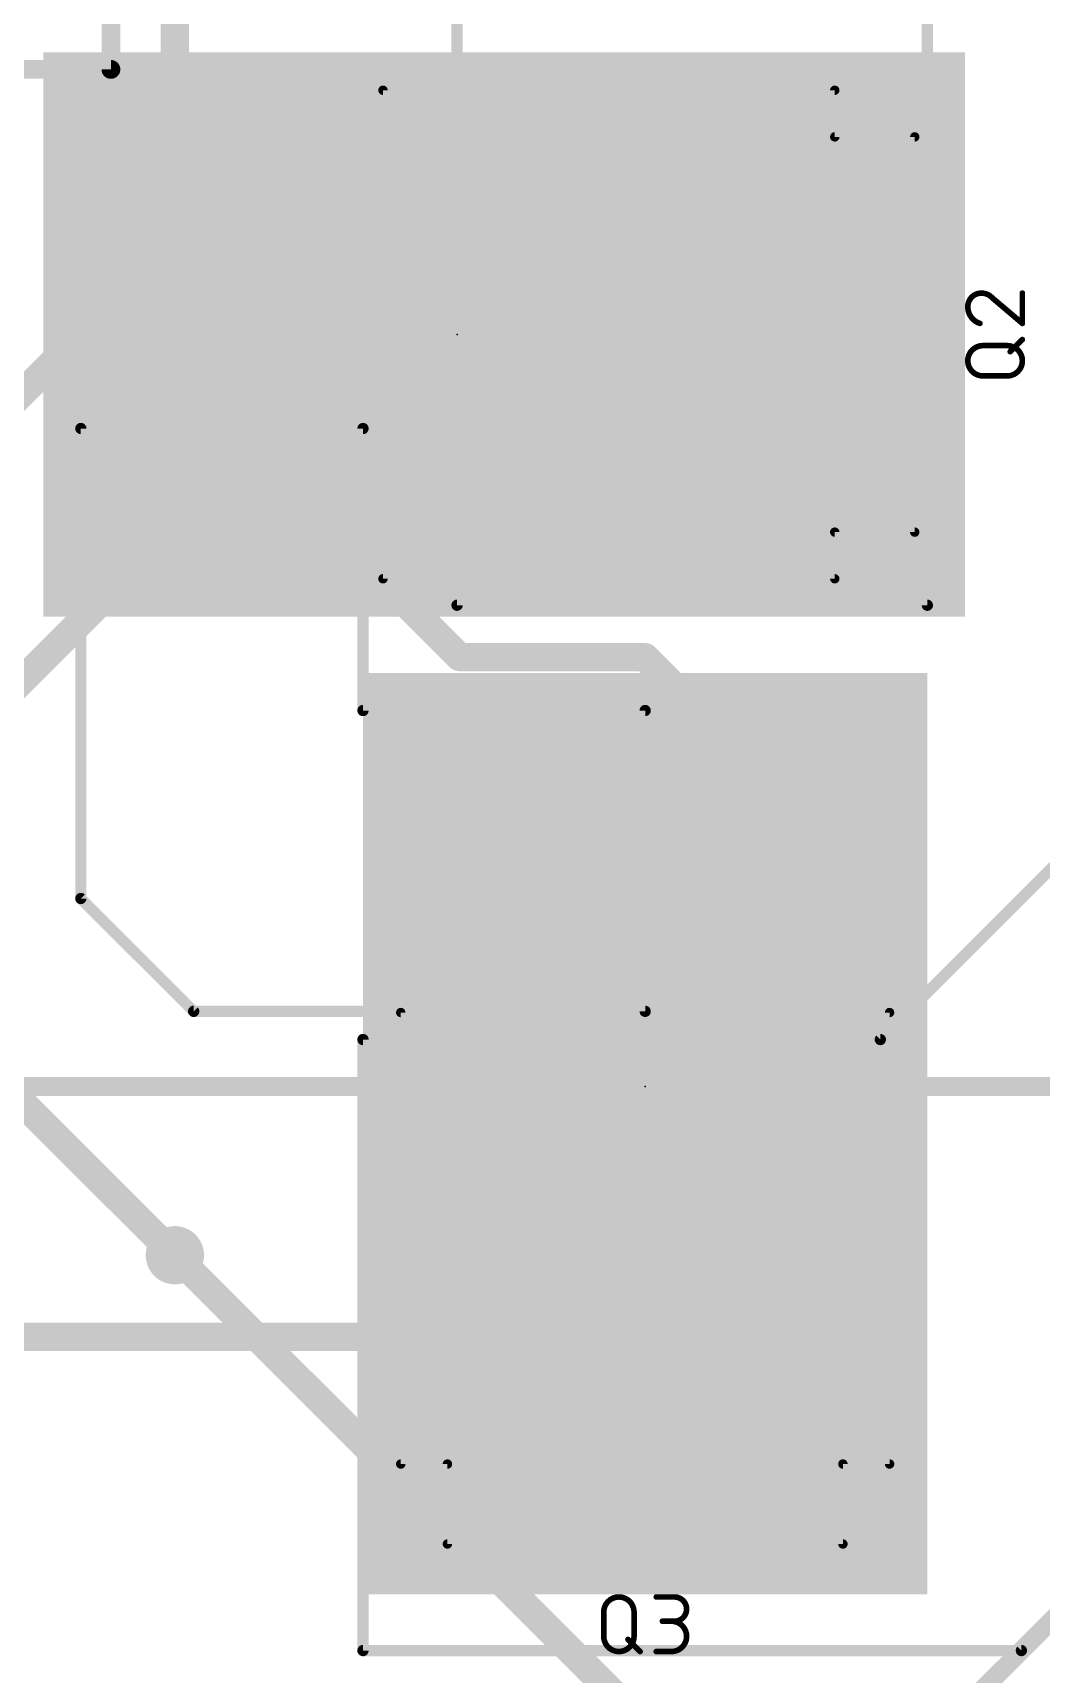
# Model space of a CAD drawing. Extents: x 0 to 100, y 0 to 94.
# Drawn here: x 46.34 to 59.96, y 18.73 to 40.91 of the extents above; entities that cross this region are included whole.
import ezdxf

# ---------------------------------------------------------------- set-up
doc = ezdxf.new("R2010")
doc.units = 0
for name, color, linetype in [('1', 12, 'CONTINUOUS'), ('16', 132, 'CONTINUOUS'), ('18', 110, 'CONTINUOUS'), ('21', 253, 'CONTINUOUS'), ('23', 53, 'CONTINUOUS'), ('25', 253, 'CONTINUOUS'), ('39', 12, 'CONTINUOUS')]:
    doc.layers.add(name, color=color, linetype=linetype)

# ---------------------------------------------------------------- blocks, each defined once
blk = doc.blocks.new('RECT')
blk.add_solid([(-0.5, -0.5), (0.5, -0.5), (-0.5, 0.5), (0.5, 0.5)])
blk = doc.blocks.new('ROUNDV')
at = {"const_width": 0.5}
blk.add_lwpolyline([(0, -0.25, 1), (0, 0.25, 1), (0, -0.25)], format="xyb", dxfattribs=at)

msp = doc.modelspace()

# ---------------------------------------------------------------- linework, layer by layer
at = {"layer": '1'}
for points, const_width in [([(52.07, 45.72), (52.07, 33.1724)], 0.1524), ([(58.42, 33.1724), (58.42, 45.72)], 0.1524), ([(47.3964, 40.4114), (47.3964, 45.3136)], 0.254), ([(48.26, 44.5516), (48.26, 39.37)], 0.381), ([(46.0756, 40.4114), (47.3964, 40.4114)], 0.254), ([(46.99, 38.1), (48.26, 39.37)], 0.381), ([(48.26, 39.37), (48.295, 39.405)], 0.381), ([(48.295, 39.405), (48.57, 39.13)], 0.381), ([(48.57, 38.51), (48.57, 39.13)], 0.381), ([(51.3969, 35.6831), (48.57, 38.51)], 0.381), ([(46.99, 36.83), (46.99, 38.1)], 0.381), ([(51.3969, 33.18), (51.3969, 35.6831)], 0.381), ([(50.8, 35.56), (46.99, 35.56)], 0.1524), ([(46.99, 35.56), (46.99, 29.21)], 0.1524), ([(50.8, 31.75), (50.8, 35.56)], 0.1524), ([(48.57, 34.53), (45.028, 30.988)], 0.381), ([(52.1058, 32.4711), (51.3969, 33.18)], 0.381), ([(52.07, 33.1724), (58.42, 33.1724)], 0.1524), ([(57.785, 27.305), (63.5, 33.02)], 0.1524), ([(54.6089, 32.4711), (52.1058, 32.4711)], 0.381), ([(56.91, 30.17), (54.6089, 32.4711)], 0.381), ([(54.61, 31.75), (50.8, 31.75)], 0.1524), ([(54.61, 27.686), (54.61, 31.75)], 0.1524), ([(46.99, 29.21), (48.514, 27.686)], 0.1524), ([(58.42, 17.78), (69.85, 29.21)], 0.254), ([(48.26, 24.3911), (44.673, 27.9781)], 0.381), ([(68.58, 27.94), (59.69, 19.05)], 0.1524), ([(48.514, 27.686), (54.61, 27.686)], 0.1524), ([(50.8, 19.05), (50.8, 27.305)], 0.1524), ([(50.8, 27.305), (57.785, 27.305)], 0.1524), ([(54.61, 23.67), (54.229, 23.289)], 0.381), ([(54.229, 23.289), (28.3962, 23.289)], 0.381), ([(59.69, 19.05), (50.8, 19.05)], 0.1524)]:
    msp.add_lwpolyline(points, dxfattribs=dict(at, const_width=const_width))
for points, const_width in [([(47.3329, 40.4114, 1), (47.4599, 40.4114)], 0.127), ([(47.3964, 40.3479, 1), (47.3964, 40.4749)], 0.127), ([(48.1926, 39.4374, 1), (48.3274, 39.3026)], 0.1905), ([(48.3274, 39.3026, 1), (48.1926, 39.4374)], 0.1905), ([(48.3624, 39.4724, 1), (48.2276, 39.3376)], 0.1905), ([(48.3624, 39.3376, 1), (48.2276, 39.4724)], 0.1905), ([(48.1648, 39.37, 1), (48.3553, 39.37)], 0.1905), ([(48.6653, 39.13, 1), (48.4748, 39.13)], 0.1905), ([(48.5026, 39.0626, 1), (48.6374, 39.1974)], 0.1905), ([(48.6374, 38.5774, 1), (48.5026, 38.4426)], 0.1905), ([(48.4748, 38.51, 1), (48.6653, 38.51)], 0.1905), ([(46.9226, 38.1674, 1), (47.0574, 38.0326)], 0.1905), ([(47.0853, 38.1, 1), (46.8948, 38.1)], 0.1905), ([(46.8948, 36.83, 1), (47.0853, 36.83)], 0.1905), ([(51.4922, 35.6831, 1), (51.3017, 35.6831)], 0.1905), ([(51.3295, 35.6157, 1), (51.4643, 35.7505)], 0.1905), ([(46.99, 35.5981, 1), (46.99, 35.5219)], 0.0762), ([(47.0281, 35.56, 1), (46.9519, 35.56)], 0.0762), ([(50.8381, 35.56, 1), (50.7619, 35.56)], 0.0762), ([(50.8, 35.5219, 1), (50.8, 35.5981)], 0.0762), ([(48.6374, 34.4626, 1), (48.5026, 34.5974)], 0.1905), ([(51.4643, 33.2473, 1), (51.3295, 33.1126)], 0.1905), ([(51.3017, 33.18, 1), (51.4922, 33.18)], 0.1905), ([(52.07, 33.2105, 1), (52.07, 33.1343)], 0.0762), ([(52.0319, 33.1724, 1), (52.1081, 33.1724)], 0.0762), ([(58.3819, 33.1724, 1), (58.4581, 33.1724)], 0.0762), ([(58.42, 33.1343, 1), (58.42, 33.2105)], 0.0762), ([(52.1058, 32.5663, 1), (52.1058, 32.3758)], 0.1905), ([(52.0384, 32.4037, 1), (52.1731, 32.5385)], 0.1905), ([(54.6763, 32.5385, 1), (54.5415, 32.4037)], 0.1905), ([(54.6089, 32.3758, 1), (54.6089, 32.5663)], 0.1905), ([(50.8, 31.7881, 1), (50.8, 31.7119)], 0.0762), ([(50.7619, 31.75, 1), (50.8381, 31.75)], 0.0762), ([(54.6481, 31.75, 1), (54.5719, 31.75)], 0.0762), ([(54.61, 31.7119, 1), (54.61, 31.7881)], 0.0762), ([(56.8426, 30.1026, 1), (56.9774, 30.2374)], 0.1905), ([(47.0169, 29.2369, 1), (46.9631, 29.1831)], 0.0762), ([(46.9519, 29.21, 1), (47.0281, 29.21)], 0.0762), ([(48.514, 27.7241, 1), (48.514, 27.6479)], 0.0762), ([(48.4871, 27.6591, 1), (48.5409, 27.7129)], 0.0762), ([(54.5719, 27.686, 1), (54.6481, 27.686)], 0.0762), ([(54.61, 27.6479, 1), (54.61, 27.7241)], 0.0762), ([(50.8381, 27.305, 1), (50.7619, 27.305)], 0.0762), ([(50.8, 27.3431, 1), (50.8, 27.2669)], 0.0762), ([(57.7581, 27.3319, 1), (57.8119, 27.2781)], 0.0762), ([(57.785, 27.2669, 1), (57.785, 27.3431)], 0.0762), ([(48.1926, 24.3237, 1), (48.3274, 24.4585)], 0.1905), ([(54.6774, 23.6026, 1), (54.5426, 23.7374)], 0.1905), ([(54.1616, 23.3564, 1), (54.2964, 23.2216)], 0.1905), ([(54.229, 23.1938, 1), (54.229, 23.3843)], 0.1905), ([(50.8, 19.0881, 1), (50.8, 19.0119)], 0.0762), ([(50.7619, 19.05, 1), (50.8381, 19.05)], 0.0762), ([(59.6631, 19.0769, 1), (59.7169, 19.0231)], 0.0762), ([(59.69, 19.0119, 1), (59.69, 19.0881)], 0.0762)]:
    msp.add_lwpolyline(points, format="xyb", dxfattribs=dict(at, const_width=const_width))
at = {"layer": '16'}
for points, const_width in [([(45.72, 35.56), (46.99, 36.83)], 0.381), ([(72.39, 26.67), (40.64, 26.67)], 0.254), ([(48.26, 24.3911), (54.8711, 17.78)], 0.381)]:
    msp.add_lwpolyline(points, dxfattribs=dict(at, const_width=const_width))
at = {"layer": '16', "const_width": 0.1905}
for points in [[(47.0574, 36.7626, 1), (46.9226, 36.8974)], [(48.3274, 24.4585, 1), (48.1926, 24.3237)]]:
    msp.add_lwpolyline(points, format="xyb", dxfattribs=at)
at = {"layer": '21', "const_width": 0.0635}
for points in [[(51.1018, 40.13, 1), (51.0382, 40.13)], [(51.07, 40.1618, 1), (51.07, 40.0983)], [(57.2018, 40.13, 1), (57.1382, 40.13)], [(57.17, 40.0983, 1), (57.17, 40.1618)], [(57.1382, 39.5, 1), (57.2018, 39.5)], [(57.17, 39.5318, 1), (57.17, 39.4682)], [(58.2818, 39.5, 1), (58.2182, 39.5)], [(58.25, 39.4682, 1), (58.25, 39.5318)], [(57.2018, 34.16, 1), (57.1382, 34.16)], [(57.17, 34.1918, 1), (57.17, 34.1283)], [(58.2182, 34.16, 1), (58.2818, 34.16)], [(58.25, 34.1283, 1), (58.25, 34.1918)], [(51.07, 33.5618, 1), (51.07, 33.4982)], [(51.0382, 33.53, 1), (51.1018, 33.53)], [(57.1382, 33.53, 1), (57.2018, 33.53)], [(57.17, 33.4982, 1), (57.17, 33.5618)], [(51.3418, 27.67, 1), (51.2782, 27.67)], [(51.31, 27.7018, 1), (51.31, 27.6383)], [(57.9418, 27.67, 1), (57.8783, 27.67)], [(57.91, 27.6383, 1), (57.91, 27.7018)], [(51.2782, 21.57, 1), (51.3418, 21.57)], [(51.31, 21.6017, 1), (51.31, 21.5383)], [(51.9718, 21.57, 1), (51.9083, 21.57)], [(51.94, 21.5383, 1), (51.94, 21.6017)], [(57.3118, 21.57, 1), (57.2482, 21.57)], [(57.28, 21.6017, 1), (57.28, 21.5383)], [(57.8783, 21.57, 1), (57.9418, 21.57)], [(57.91, 21.5383, 1), (57.91, 21.6017)], [(51.94, 20.5218, 1), (51.94, 20.4583)], [(51.9083, 20.49, 1), (51.9718, 20.49)], [(57.2482, 20.49, 1), (57.3118, 20.49)], [(57.28, 20.4583, 1), (57.28, 20.5218)]]:
    msp.add_lwpolyline(points, format="xyb", dxfattribs=at)
at = {"layer": '21', "const_width": 0.127}
for points in [[(51.07, 40.13), (51.07, 33.53)], [(51.07, 40.13), (57.17, 40.13)], [(57.17, 40.13), (57.17, 39.5)], [(57.17, 39.5), (58.25, 39.5)], [(58.25, 39.5), (58.25, 34.16)], [(57.17, 34.16), (57.17, 33.53)], [(58.25, 34.16), (57.17, 34.16)], [(51.07, 33.53), (57.17, 33.53)], [(57.91, 27.67), (51.31, 27.67)], [(51.31, 27.67), (51.31, 21.57)], [(57.91, 27.67), (57.91, 21.57)], [(51.94, 21.57), (51.31, 21.57)], [(51.94, 20.49), (51.94, 21.57)], [(57.91, 21.57), (57.28, 21.57)], [(57.28, 21.57), (57.28, 20.49)], [(57.28, 20.49), (51.94, 20.49)]]:
    msp.add_lwpolyline(points, dxfattribs=at)
at = {"layer": '23'}
for p in [(52.07, 36.83), (54.61, 26.67)]:
    msp.add_point(p, dxfattribs=at)
at = {"layer": '25'}
for points, const_width in [([(59.1502, 37.3894, 0.4142), (58.9661, 37.2052)], 0.0762), ([(59.2935, 37.328, 0.2053), (59.1502, 37.3894)], 0.0762), ([(59.1502, 37.4084, 1), (59.1503, 37.3703)], 0.0381), ([(59.1502, 37.3703, 1), (59.1502, 37.4084)], 0.0381), ([(59.3058, 37.3425, 1), (59.2811, 37.3135)], 0.0381), ([(59.2797, 37.3149, 1), (59.3073, 37.3411)], 0.0381), ([(59.7218, 37.3894, 1), (59.6837, 37.3894)], 0.0381), ([(58.9661, 37.2052, 0.3252), (59.1298, 36.9802)], 0.0762), ([(58.9851, 37.2052, 1), (58.9471, 37.2052)], 0.0381), ([(58.9471, 37.2052, 1), (58.9852, 37.2052)], 0.0381), ([(59.1239, 36.962, 1), (59.1357, 36.9983)], 0.0381), ([(59.6837, 36.9802, 1), (59.7218, 36.9802)], 0.0381), ([(59.6904, 36.9656, 1), (59.715, 36.9947)], 0.0381), ([(59.1707, 36.6798, 1), (59.1707, 36.2706)], 0.0762), ([(59.1707, 36.6989, 1), (59.1707, 36.6608)], 0.0381), ([(59.1707, 36.6608, 1), (59.1707, 36.6989)], 0.0381), ([(59.4981, 36.6989, 1), (59.4981, 36.6608)], 0.0381), ([(59.4981, 36.2706, 1), (59.4981, 36.6798)], 0.0762), ([(59.4981, 36.6608, 1), (59.4981, 36.6989)], 0.0381), ([(59.5255, 36.6115, 1), (59.5525, 36.5845)], 0.0381), ([(59.7162, 36.7482, 1), (59.6892, 36.7752)], 0.0381), ([(59.1707, 36.2897, 1), (59.1707, 36.2516)], 0.0381), ([(59.1707, 36.2516, 1), (59.1707, 36.2897)], 0.0381), ([(59.4981, 36.2897, 1), (59.4981, 36.2516)], 0.0381), ([(59.4981, 36.2516, 1), (59.4981, 36.2897)], 0.0381), ([(54.4598, 19.5693, 1), (54.0506, 19.5693)], 0.0762), ([(54.7602, 19.793, 1), (54.7602, 19.7549)], 0.0381), ([(55.0057, 19.4465, 1), (55.0057, 19.7739)], 0.0762), ([(55.0057, 19.793, 1), (55.0057, 19.7549)], 0.0381), ([(55.0057, 19.7549, 1), (55.0057, 19.793)], 0.0381), ([(54.0697, 19.5693, 1), (54.0316, 19.5693)], 0.0381), ([(54.0316, 19.5693, 1), (54.0697, 19.5693)], 0.0381), ([(54.4789, 19.5693, 1), (54.4408, 19.5693)], 0.0381), ([(54.4408, 19.5693, 1), (54.4789, 19.5693)], 0.0381), ([(54.842, 19.4656, 1), (54.842, 19.4275)], 0.0381), ([(54.9648, 19.0373, 1), (54.9648, 19.4465)], 0.0762), ([(54.9648, 19.4656, 1), (54.9648, 19.4275)], 0.0381), ([(55.0057, 19.4656, 1), (55.0057, 19.4275)], 0.0381), ([(55.0057, 19.4275, 1), (55.0057, 19.4656)], 0.0381), ([(54.0506, 19.2419, 1), (54.4598, 19.2419)], 0.0762), ([(54.0697, 19.2419, 1), (54.0316, 19.2419)], 0.0381), ([(54.0316, 19.2419, 1), (54.0697, 19.2419)], 0.0381), ([(54.3915, 19.2145, 1), (54.3645, 19.1875)], 0.0381), ([(54.4789, 19.2419, 1), (54.4408, 19.2419)], 0.0381), ([(54.4408, 19.2419, 1), (54.4789, 19.2419)], 0.0381), ([(54.7602, 19.0564, 1), (54.7602, 19.0183)], 0.0381), ([(54.9648, 19.0564, 1), (54.9648, 19.0183)], 0.0381), ([(54.9648, 19.0183, 1), (54.9648, 19.0564)], 0.0381), ([(54.5282, 19.0238, 1), (54.5552, 19.0508)], 0.0381)]:
    msp.add_lwpolyline(points, format="xyb", dxfattribs=dict(at, const_width=const_width))
at = {"layer": '25', "const_width": 0.0762}
for points in [[(59.2935, 37.328), (59.7027, 36.9802)], [(59.7027, 36.9802), (59.7027, 37.3894)], [(59.1707, 36.6798), (59.4981, 36.6798)], [(59.539, 36.598), (59.7027, 36.7617)], [(59.4981, 36.2706), (59.1707, 36.2706)], [(54.7602, 19.7739), (55.0057, 19.7739)], [(54.0506, 19.2419), (54.0506, 19.5693)], [(54.4598, 19.5693), (54.4598, 19.2419)], [(55.0057, 19.4465), (54.842, 19.4465)], [(54.378, 19.201), (54.5417, 19.0373)], [(54.7602, 19.0373), (54.9648, 19.0373)]]:
    msp.add_lwpolyline(points, dxfattribs=at)

# ---------------------------------------------------------------- block references
at = {"layer": '1'}
for p, xscale, yscale, rotation in [((48.57, 39.13), 1.6, 3, 270), ((48.57, 34.53), 1.6, 3, 270), ((52.31, 30.17), 1.6, 3, 180), ((56.91, 30.17), 1.6, 3, 180), ((54.61, 23.67), 6, 6, 270)]:
    msp.add_blockref('RECT', p, dxfattribs=dict(at, xscale=xscale, yscale=yscale, rotation=rotation))
at = {"layer": '1', "xscale": 6, "yscale": 6}
msp.add_blockref('RECT', (55.07, 36.83), dxfattribs=at)
at = {"layer": '18', "xscale": 0.7874, "yscale": 0.7874}
for p in [(46.99, 36.83), (46.99, 36.83), (48.26, 24.3911), (48.26, 24.3911)]:
    msp.add_blockref('ROUNDV', p, dxfattribs=at)
at = {"layer": '39', "xscale": 7.62, "yscale": 12.446}
for p, rotation in [((52.705, 36.83), 270), ((54.61, 26.035), 180)]:
    msp.add_blockref('RECT', p, dxfattribs=dict(at, rotation=rotation))

doc.saveas('drawing.dxf')
